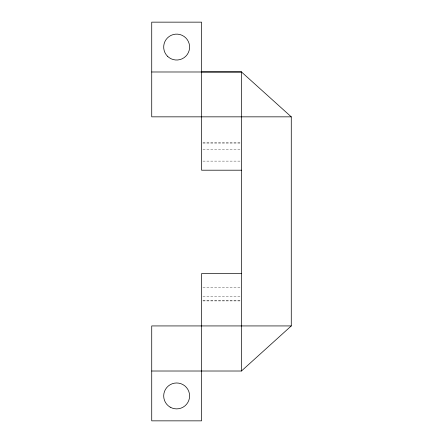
<?xml version="1.0" encoding="UTF-8"?>
<svg xmlns="http://www.w3.org/2000/svg" width="443" height="443" viewBox="0 0 443 443"><rect width="100%" height="100%" fill="white"/><g stroke="black" fill="none" stroke-linecap="round" stroke-linejoin="round"><path stroke-width="0.33" stroke-dasharray="2.21 1.66" d="M202.938 142.192L240.748 142.192M202.938 143.083L240.748 143.083M202.938 149.656L240.748 149.656M202.938 161.114L240.748 161.114M202.938 287.413L240.062 287.413M202.938 296.738L240.062 296.738M202.938 300.587L240.062 300.587M202.938 300.924L240.062 300.924"/><path stroke-width="0.66" d="M151.727 371.012L241.435 371.012L291.272 325.932L291.272 116.841L241.435 71.927L201.565 71.927M151.727 71.987L241.435 71.987M291.272 116.841L151.727 116.841L151.727 22.15L201.565 22.15L201.565 170.201L241.435 170.201M241.435 273.591L201.565 273.591L201.565 420.85L151.727 420.85L151.727 325.932L291.272 325.932M241.435 71.927L241.435 371.012M170.167 407.15A12.958 12.958 0 0 0 189.604 395.931A12.958 12.958 0 0 0 170.167 384.712A12.958 12.958 0 0 0 170.167 407.15M167.482 56.233A12.958 12.958 0 0 0 189.161 50.424A12.958 12.958 0 0 0 173.291 34.554A12.958 12.958 0 0 0 167.482 56.233"/></g></svg>
